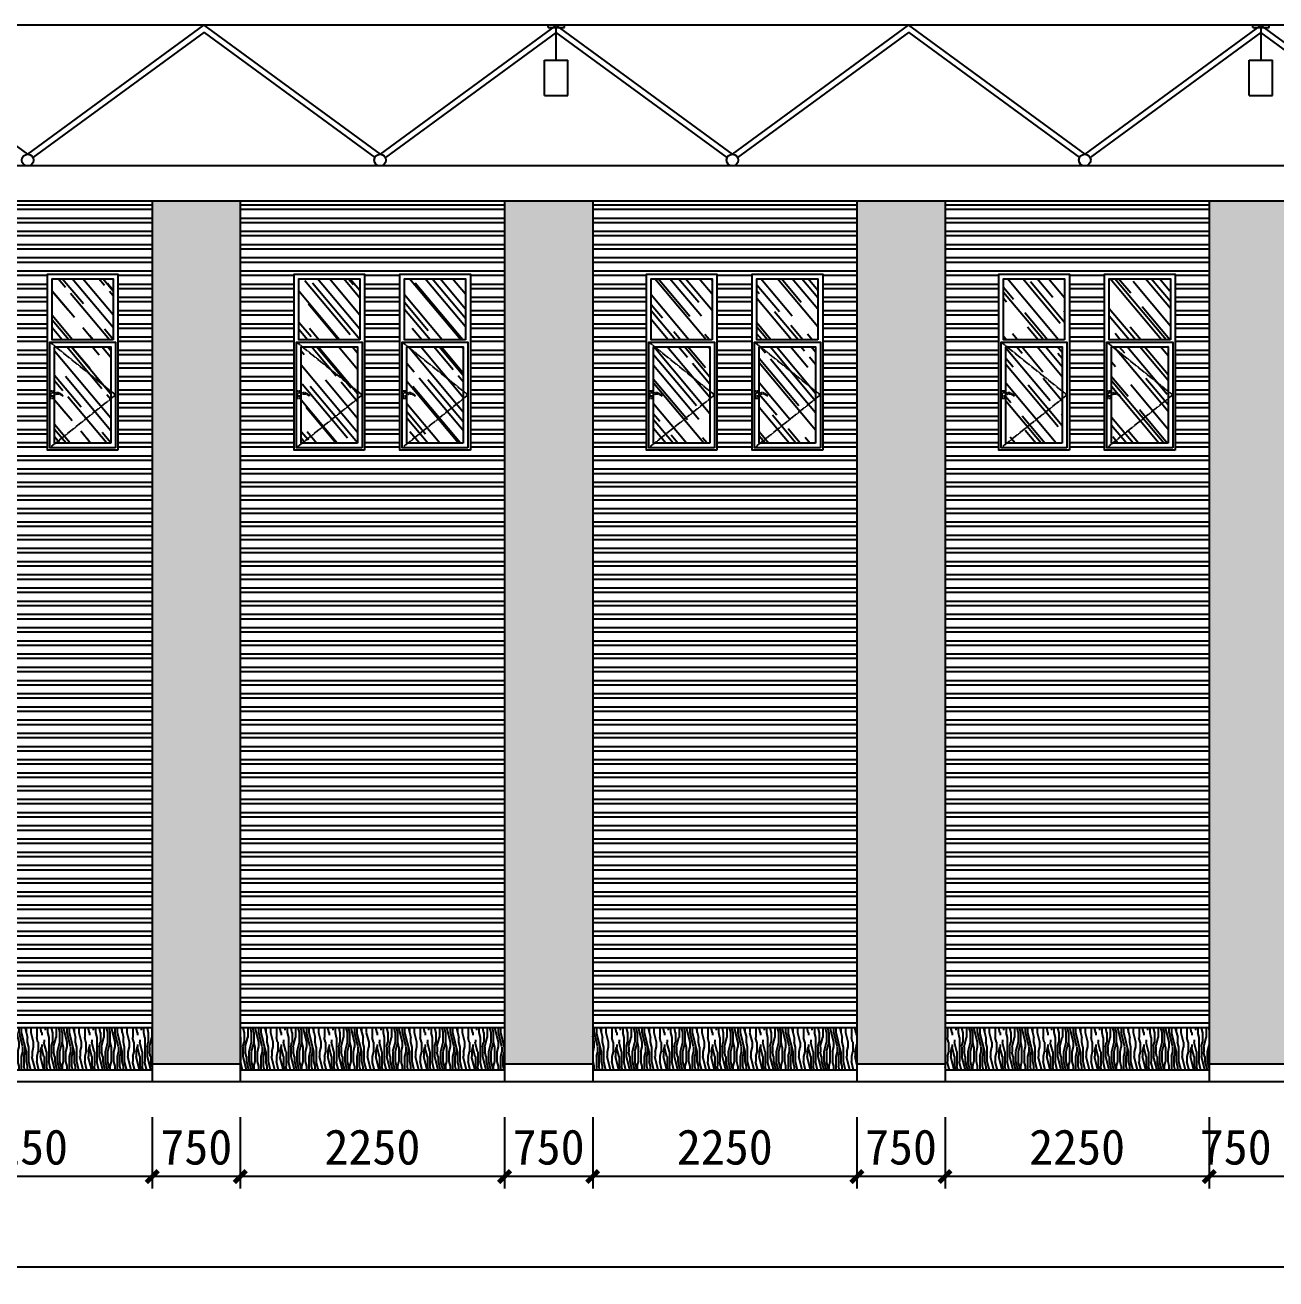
# Model space of a CAD drawing. Header units: millimetres. Extents: x -150677 to 588340, y -254013 to 149700.
# Drawn here: x 203897 to 214546, y -31432 to -20754 of the extents above; entities that cross this region are included whole.
import ezdxf

# ---------------------------------------------------------------- set-up
doc = ezdxf.new("R2010")
doc.units = ezdxf.units.MM
doc.header["$LTSCALE"] = 10
doc.header["$MEASUREMENT"] = 0
doc.linetypes.add('DASH', pattern=[0.35, 0.25, -0.1])
for name, color, linetype in [('2-Ba顶面轮廓', 4, 'Continuous'), ('2-Da地拼', 4, 'Continuous'), ('9-ELa粗', 2, 'Continuous'), ('9-ELd细', 8, 'Continuous'), ('9-ELf填充', 251, 'Continuous'), ('E-Elevation(立面图层)', 134, 'Continuous'), ('HAT【填充】', 8, 'Continuous')]:
    doc.layers.add(name, color=color, linetype=linetype)
doc.styles.get("Standard").update_dxf_attribs({"font": ''})
doc.styles.get('Standard').set_extended_font_data('SimSun')
doc.dimstyles.new('DIMN100', dxfattribs={"dimtxt": 300, "dimasz": 100, "dimexe": 100, "dimexo": 300, "dimgap": 100, "dimtad": 1, "dimdec": 0, "dimtxsty": 'Standard', "dimblk": 'ARCHTICK', "dimcen": 2.5, "dimdle": 100, "dimclrd": 8, "dimclre": 8, "dimclrt": 96, "dimadec": 0, "dimazin": 0, "dimtfac": 1, "dimtdec": 0, "dimtmove": 0, "dimatfit": 3, "dimldrblk": 'DOT', "dimfxl": 100, "dimarcsym": 0})

# ---------------------------------------------------------------- blocks, each defined once
blk = doc.blocks.new('A$C68075832')
at = {"layer": 'E-Elevation(立面图层)', "color": 251, "ltscale": 200}
for p, q in [((-172, 1200), (-32, 1200)), ((-172, 1180), (-172, 1200)), ((-32, 1180), (-172, 1180)), ((-102, 900), (-102, 1180)), ((-32, 1180), (-32, 1200))]:
    blk.add_line(p, q, dxfattribs=at)
at = {"layer": 'E-Elevation(立面图层)', "ltscale": 200}
for p, q in [((0, 900), (-199, 900)), ((-199, 600), (-199, 900)), ((0, 600), (0, 900)), ((0, 600), (-199, 600))]:
    blk.add_line(p, q, dxfattribs=at)
blk = doc.blocks.new('A$C3D6C2CD6')
h = blk.add_hatch()
h.set_pattern_fill('木材', color=251, scale=50, style=0)
h.set_pattern_definition([(50, (40, 940), (129.62, 465.617), [3000, -400, 1000, -200]), (50, (306, 1040), (-332.33, 17.77), [600, -66, 1200, -150]), (50, (140, 1110), (565.85, 882.82), [1600, -280, 800, -200])])
h.paths.add_polyline_path([(40, 940), (560, 940), (560, 1460), (40, 1460)])
h = blk.add_hatch()
h.set_pattern_fill('木材', color=251, scale=50, style=0)
h.set_pattern_definition([(50, (60, 60), (129.618, 465.617), [3000, -400, 1000, -200]), (50, (326, 160), (-332.325, 17.77), [600, -66, 1200, -150]), (50, (160, 230), (565.85, 882.82), [1600, -280, 800, -200])])
h.paths.add_polyline_path([(60, 60), (540, 60), (540, 880), (60, 880)])
at = {"color": 8, "linetype": 'DASH'}
for points in [[(580, 920), (20, 470), (580, 20)], [(545, 485), (545, 502), (575, 502), (575, 442), (545, 442), (545, 466)]]:
    blk.add_lwpolyline(points, dxfattribs=at)
blk.add_lwpolyline([(543, 482, -0.472973), (570, 486, -1.045197), (547, 464, 0.471233), (471, 460, -0.474255), (543, 482, -0.303304)], format="xyb", dxfattribs=at)
at = {"layer": '2-Ba顶面轮廓'}
blk.add_lwpolyline([(0, 0), (600, 0), (600, 1500), (0, 1500)], close=True, dxfattribs=at)
at = {"layer": '9-ELd细'}
for points in [[(40, 940), (560, 940), (560, 1460), (40, 1460)], [(20, 20), (580, 20), (580, 920), (20, 920)], [(60, 60), (540, 60), (540, 880), (60, 880)]]:
    blk.add_lwpolyline(points, close=True, dxfattribs=at)
blk = doc.blocks.new('A$C16496DF1')
at = {"layer": '9-ELf填充'}
h = blk.add_hatch(dxfattribs=at)
h.set_pattern_fill('ANSI32', color=251, scale=300, angle=135, style=0)
h.set_pattern_definition([(180, (1326, 400), (-2e-14, -112.5), []), (180, (1288.5, 437.5), (-2e-14, -112.5), [])])
h.paths.add_polyline_path([(0, 7400), (-100, 7400), (-100, 400), (0, 400)])
h.paths.add_polyline_path([(2150, 7400), (2050, 7400), (2050, 400), (2150, 400)])
h.paths.add_polyline_path([(2050, 7400), (0, 7400), (0, 400), (2050, 400)])
h.paths.add_polyline_path([(1092, 5280), (1092, 6780), (1692, 6780), (1692, 5280)], flags=16)
h.paths.add_polyline_path([(792, 5280), (192, 5280), (192, 6780), (792, 6780)], flags=16)
at = {"layer": 'HAT【填充】'}
h = blk.add_hatch(dxfattribs=at)
h.set_pattern_fill('木纹', color=251, scale=20, angle=90, style=0)
h.set_pattern_definition([(90, (0, 0), (-408, 2e-14), [81.6, -122.4, 40.8, -163.2]), (90, (-10.2, 285.6), (-408, 2e-14), [81.6, -326.4]), (90, (-30.6, 244.8), (-408, 2e-14), [40.8, -367.2]), (90, (-40.8, 20.4), (-408, 2e-14), [20.4, -285.6, 20.4, -81.6]), (90, (-61.2, 163.2), (-408, 2e-14), [81.6, -122.4, 20.4, -183.6]), (90, (-71.4, 61.2), (-408, 2e-14), [61.2, -346.8]), (90, (-81.6, 163.2), (-408, 2e-14), [122.4, -285.6]), (90, (-91.8, 40.8), (-408, 2e-14), [81.6, -326.4]), (90, (-102, 204), (-408, 2e-14), [204, -204]), (90, (-122.4, 81.6), (-408, 2e-14), [40.8, -122.4, 81.6, -163.2]), (90, (-132.6, 367.2), (-408, 2e-14), [81.6, -326.4]), (90, (-142.8, 285.6), (-408, 2e-14), [40.8, -367.2]), (90, (-153, 204), (-408, 2e-14), [40.8, -367.2]), (90, (-163.2, 1e-14), (-408, 2e-14), [81.6, -326.4]), (90, (-173.4, 204), (-408, 2e-14), [81.6, -326.4]), (90, (-193.8, 204), (-408, 2e-14), [81.6, -81.6, 81.6, -163.2]), (90, (-214.2, 122.4), (-408, 2e-14), [40.8, -204, 81.6, -81.6]), (90, (-224.4, 204), (-408, 2e-14), [122.4, -285.6]), (90, (-244.8, 204), (-408, 2e-14), [81.6, -326.4]), (90, (-255, 40.8), (-408, 2e-14), [122.4, -163.2, 40.8, -81.6]), (90, (-275.4, 40.8), (-408, 2e-14), [204, -204]), (90, (-285.6, 285.6), (-408, 2e-14), [40.8, -367.2]), (90, (-295.8, 163.2), (-408, 2e-14), [81.6, -326.4]), (90, (-306, 81.6), (-408, 2e-14), [40.8, -163.2, 40.8, -163.2]), (90, (-316.2, 40.8), (-408, 2e-14), [40.8, -122.4, 81.6, -163.2]), (90, (-326.4, 122.4), (-408, 2e-14), [40.8, -204, 40.8, -122.4]), (90, (-336.6, 204), (-408, 2e-14), [122.4, -285.6]), (90, (-357, 40.8), (-408, 2e-14), [81.6, -326.4]), (90, (-367.2, 244.8), (-408, 2e-14), [40.8, -367.2]), (90, (-377.4, 326.4), (-408, 2e-14), [40.8, -367.2]), (104.036, (-30.6, 285.6), (-1e-06, 408), [42.024, -1640.203]), (104.036, (-122.4, 326.4), (-1e-06, 408), [42.024, -1640.203]), (104.0362, (-367.2, 285.6), (-1e-06, 408), [42.024, -1640.203]), (104.0362, (-214.2, 163.2), (-1e-06, 408), [42.024, -1640.203]), (104.0362, (-275.4, 244.8), (-1e-06, 408), [42.024, -1640.203]), (104.0362, (-244.8, 285.6), (-1e-06, 408), [42.024, -1640.203]), (104.0362, (-316.2, 81.6), (-1e-06, 408), [42.024, -1640.203]), (104.0362, (-295.8, 244.8), (-1e-06, 408), [42.024, -1640.203]), (104.036, (-142.8, 326.4), (-1e-06, 408), [84.05, -1598.18]), (104.0362, (-173.4, 285.6), (-1e-06, 408), [84.05, -1598.18]), (104.0362, (-193.8, 285.6), (-1e-06, 408), [84.05, -1598.18]), (255.964, (-61.2, 163.2), (-1e-08, -408), [42.024, -84.048, 42.024, -1514.13]), (255.964, (-122.4, 81.6), (-1e-08, -408), [42.024, -1640.203]), (255.9638, (-306, 81.6), (-1e-08, -408), [84.05, -1598.18]), (284.036, (-10.2, 285.6), (1e-06, -408), [42.024, -1640.203]), (75.964, (-10.2, 367.2), (1e-08, 408), [42.024, -1640.203]), (75.964, (-153, 244.8), (1e-08, 408), [42.024, -1640.203]), (75.9638, (-224.4, 326.4), (1e-08, 408), [42.024, -1640.203]), (75.9638, (-255, 163.2), (1e-08, 408), [42.024, -1640.203]), (75.9638, (-306, 122.4), (1e-08, 408), [42.024, -1640.203]), (75.9638, (-326.4, 163.2), (1e-08, 408), [42.024, -1640.203]), (75.9638, (-255, 163.2), (1e-08, 408), [42.024, -1640.203]), (75.9638, (-316.2, 285.6), (1e-08, 408), [168.096, -1514.13]), (75.964, (-40.8, 40.8), (1e-08, 408), [168.096, -1514.13]), (75.964, (-71.4, 81.6), (1e-08, 408), [168.096, -1514.13]), (75.964, (-91.8, 122.4), (1e-08, 408), [42.024, -84.048, 84.048, -1472.107]), (75.964, (-122.4, 122.4), (1e-08, 408), [84.048, -84.048, 84.048, -1430.083]), (75.9638, (-163.2, 81.6), (1e-08, 408), [168.096, -1514.13]), (75.9638, (-193.8, 40.8), (1e-08, 408), [168.096, -1514.13]), (75.9638, (-214.2, 40.8), (1e-08, 408), [168.096, -1514.13]), (75.9638, (-336.6, 326.4), (1e-08, 408), [42.024, -1640.203]), (75.9638, (-377.4, 367.2), (-8e-05, 408), [84.048, -1598.18]), (75.9638, (-357, 122.4), (-8e-05, 408), [84.048, -1598.18]), (75.964, (5e-15, 81.6), (-7e-06, 408), [168.096, -1514.13]), (75.9638, (-285.6, 326.4), (-7e-06, 408), [126.07, -1556.155]), (75.9638, (-255, 367.2), (-7e-06, 408), [252.144, -1430.083])])
h.paths.add_polyline_path([(2150, 360), (2050, 360), (2050, 0), (2150, 0)])
h.paths.add_polyline_path([(0, 360), (-100, 360), (-100, 0), (0, 0)])
h.paths.add_polyline_path([(2050, 360), (0, 360), (0, 0), (2050, 0)])
at = {"layer": '2-Da地拼'}
for p, q in [((-100, 400), (2150, 400)), ((-100, 360), (2150, 360)), ((-100, 0), (2150, 0))]:
    blk.add_line(p, q, dxfattribs=at)
blk = doc.blocks.new('A$C26E901EB')
at = {"layer": '9-ELf填充'}
h = blk.add_hatch(dxfattribs=at)
h.set_pattern_fill('木纹02', color=256, scale=100, angle=90, style=0)
h.set_pattern_definition([(90, (77426.86, -29654), (-400, 2e-14), [80, -120, 40, -160]), (90, (77416.86, -29374), (-400, 2e-14), [80, -320]), (90, (77396.86, -29414), (-400, 2e-14), [40, -360]), (90, (77386.86, -29634), (-400, 2e-14), [20, -280, 20, -80]), (90, (77366.86, -29494), (-400, 2e-14), [80, -120, 20, -180]), (90, (77356.86, -29594), (-400, 2e-14), [60, -340]), (90, (77346.86, -29494), (-400, 2e-14), [120, -280]), (90, (77336.86, -29614), (-400, 2e-14), [80, -320]), (90, (77326.86, -29454), (-400, 2e-14), [200, -200]), (90, (77306.86, -29574), (-400, 2e-14), [40, -120, 80, -160]), (90, (77296.86, -29294), (-400, 2e-14), [80, -320]), (90, (77286.86, -29374), (-400, 2e-14), [40, -360]), (90, (77276.86, -29454), (-400, 2e-14), [40, -360]), (90, (77266.86, -29654), (-400, 2e-14), [80, -320]), (90, (77256.86, -29454), (-400, 2e-14), [80, -320]), (90, (77236.86, -29454), (-400, 2e-14), [80, -80, 80, -160]), (90, (77216.86, -29534), (-400, 2e-14), [40, -200, 80, -80]), (90, (77206.86, -29454), (-400, 2e-14), [120, -280]), (90, (77186.86, -29454), (-400, 2e-14), [80, -320]), (90, (77176.86, -29614), (-400, 2e-14), [120, -160, 40, -80]), (90, (77156.86, -29614), (-400, 2e-14), [200, -200]), (90, (77146.86, -29374), (-400, 2e-14), [40, -360]), (90, (77136.86, -29494), (-400, 2e-14), [80, -320]), (90, (77126.86, -29574), (-400, 2e-14), [40, -160, 40, -160]), (90, (77116.86, -29614), (-400, 2e-14), [40, -120, 80, -160]), (90, (77106.86, -29534), (-400, 2e-14), [40, -200, 40, -120]), (90, (77096.86, -29454), (-400, 2e-14), [120, -280]), (90, (77076.86, -29614), (-400, 2e-14), [80, -320]), (90, (77066.86, -29414), (-400, 2e-14), [40, -360]), (90, (77056.86, -29334), (-400, 2e-14), [40, -360]), (104.03624, (77396.86, -29374), (1e-08, 400), [41.2, -1608.0422]), (104.03624, (77306.86, -29334), (1e-08, 400), [41.2, -1608.0422]), (104.03624, (77066.86, -29374), (1e-08, 400), [41.2, -1608.0422]), (104.03624, (77216.86, -29494), (1e-08, 400), [41.2, -1608.0422]), (104.03624, (77156.86, -29414), (1e-08, 400), [41.2, -1608.0422]), (104.03624, (77186.86, -29374), (1e-08, 400), [41.2, -1608.0422]), (104.03624, (77116.86, -29574), (1e-08, 400), [41.2, -1608.0422]), (104.03624, (77136.86, -29414), (1e-08, 400), [41.2, -1608.0422]), (104.03624, (77286.86, -29334), (1e-08, 400), [82.4, -1566.8422]), (104.03624, (77256.86, -29374), (1e-08, 400), [82.4, -1566.8422]), (104.03624, (77236.86, -29374), (1e-08, 400), [82.4, -1566.8422]), (255.96376, (77366.86, -29494), (1e-08, -400), [41.2, -82.4, 41.2, -1484.4422]), (255.96376, (77306.86, -29574), (1e-08, -400), [41.2, -1608.0422]), (255.96376, (77126.86, -29574), (1e-08, -400), [82.4, -1566.8422]), (284.03624, (77416.86, -29374), (-1e-08, -400), [41.2, -1608.0422]), (75.96376, (77416.86, -29294), (-1e-08, 400), [41.2, -1608.0422]), (75.96376, (77276.86, -29414), (-1e-08, 400), [41.2, -1608.0422]), (75.96376, (77206.86, -29334), (-1e-08, 400), [41.2, -1608.0422]), (75.96376, (77176.86, -29494), (-1e-08, 400), [41.2, -1608.0422]), (75.96376, (77126.86, -29534), (-1e-08, 400), [41.2, -1608.0422]), (75.96376, (77106.86, -29494), (-1e-08, 400), [41.2, -1608.0422]), (75.96376, (77176.86, -29494), (-1e-08, 400), [41.2, -1608.0422]), (75.96376, (77116.86, -29374), (-1e-08, 400), [164.8, -1484.4422]), (75.96376, (77386.86, -29614), (-1e-08, 400), [164.8, -1484.4422]), (75.96376, (77356.86, -29574), (-1e-08, 400), [164.8, -1484.4422]), (75.96376, (77336.86, -29534), (-1e-08, 400), [41.2, -82.4, 82.4, -1443.2422]), (75.96376, (77306.86, -29534), (-1e-08, 400), [82.4, -82.4, 82.4, -1402.0422]), (75.96376, (77266.86, -29574), (-1e-08, 400), [164.8, -1484.4422]), (75.96376, (77236.86, -29614), (-1e-08, 400), [164.8, -1484.4422]), (75.96376, (77216.86, -29614), (-1e-08, 400), [164.8, -1484.4422]), (75.96376, (77096.86, -29334), (-1e-08, 400), [41.2, -1608.0422]), (75.96377, (77056.86, -29294), (-8e-05, 400), [82.4, -1566.8422]), (75.96377, (77076.86, -29534), (-8e-05, 400), [82.4, -1566.8422]), (75.96376, (77426.86, -29574), (-7e-06, 400), [164.8, -1484.4422]), (75.96376, (77146.86, -29334), (-7e-06, 400), [123.6, -1525.6422]), (75.96376, (77176.86, -29294), (-7e-06, 400), [247.2, -1402.0422])])
h.paths.add_polyline_path([(750, 0), (750, 7350), (0, 7350), (0, 0)])
at = {"layer": '2-Da地拼'}
blk.add_line((0, 0), (750, 0), dxfattribs=at)
blk = doc.blocks.new('_ArchTick')
at = {"color": 0, "linetype": 'ByBlock', "const_width": 0.4}
blk.add_lwpolyline([(-0.5, -0.5), (0.5, 0.5)], dxfattribs=at)
blk = doc.blocks.new('*D1320')
at = {"layer": '2-Ba顶面轮廓', "color": 8, "lineweight": -2, "transparency": 16777216}
for p, q in [((213979, -30054), (213979, -30661)), ((214729, -30054), (214729, -30661)), ((214829, -30561), (213879, -30561))]:
    blk.add_line(p, q, dxfattribs=at)
at = {"layer": 'Defpoints', "color": 0, "transparency": 16777216}
for p in [(213979, -29754), (214729, -29754), (213979, -30561)]:
    blk.add_point(p, dxfattribs=at)
at = {"layer": '2-Ba顶面轮廓', "color": 8, "lineweight": -2, "transparency": 16777216, "xscale": 100, "yscale": 100, "zscale": 100, "rotation": 180}
blk.add_blockref('_ArchTick', (213979, -30561), dxfattribs=at)
at = {"layer": '2-Ba顶面轮廓', "color": 8, "lineweight": -2, "transparency": 16777216, "xscale": 100, "yscale": 100, "zscale": 100}
blk.add_blockref('_ArchTick', (214729, -30561), dxfattribs=at)
at = {"layer": '2-Ba顶面轮廓', "color": 96, "transparency": 16777216, "insert": (214204, -30311), "char_height": 300, "attachment_point": 5}
blk.add_mtext('750', dxfattribs=at)
blk = doc.blocks.new('_DOT')
at = {"color": 0, "linetype": 'ByBlock'}
blk.add_line((-0.35, 0), (-1, 0), dxfattribs=at)
at = {"color": 0, "linetype": 'ByBlock', "const_width": 0.35}
blk.add_lwpolyline([(-0.175, 0, 1), (0.175, 0, 1)], format="xyb", close=True, dxfattribs=at)
blk = doc.blocks.new('*D1321')
at = {"layer": '2-Ba顶面轮廓', "color": 8, "lineweight": -2, "transparency": 16777216}
for p, q in [((211729.14083, -30054), (211729.14083, -30661)), ((213979.14083, -30054), (213979.14083, -30661)), ((214079.14083, -30561), (211629.14083, -30561))]:
    blk.add_line(p, q, dxfattribs=at)
at = {"layer": 'Defpoints', "color": 0, "transparency": 16777216}
for p in [(211729.14083, -29754), (213979.14083, -29754), (211729.14083, -30561)]:
    blk.add_point(p, dxfattribs=at)
at = {"layer": '2-Ba顶面轮廓', "color": 8, "lineweight": -2, "transparency": 16777216, "xscale": 100, "yscale": 100, "zscale": 100, "rotation": 180}
blk.add_blockref('_ArchTick', (211729.14083, -30561), dxfattribs=at)
at = {"layer": '2-Ba顶面轮廓', "color": 8, "lineweight": -2, "transparency": 16777216, "xscale": 100, "yscale": 100, "zscale": 100}
blk.add_blockref('_ArchTick', (213979.14083, -30561), dxfattribs=at)
at = {"layer": '2-Ba顶面轮廓', "color": 96, "transparency": 16777216, "insert": (212854.14083, -30311), "char_height": 300, "attachment_point": 5}
blk.add_mtext('2250', dxfattribs=at)
blk = doc.blocks.new('*D1322')
at = {"layer": '2-Ba顶面轮廓', "color": 8, "lineweight": -2, "transparency": 16777216}
for p, q in [((210979.14083, -30054), (210979.14083, -30661)), ((211729.14083, -30054), (211729.14083, -30661)), ((211829.14083, -30561), (210879.14083, -30561))]:
    blk.add_line(p, q, dxfattribs=at)
at = {"layer": 'Defpoints', "color": 0, "transparency": 16777216}
for p in [(210979.14083, -29754), (211729.14083, -29754), (210979.14083, -30561)]:
    blk.add_point(p, dxfattribs=at)
at = {"layer": '2-Ba顶面轮廓', "color": 8, "lineweight": -2, "transparency": 16777216, "xscale": 100, "yscale": 100, "zscale": 100, "rotation": 180}
blk.add_blockref('_ArchTick', (210979.14083, -30561), dxfattribs=at)
at = {"layer": '2-Ba顶面轮廓', "color": 8, "lineweight": -2, "transparency": 16777216, "xscale": 100, "yscale": 100, "zscale": 100}
blk.add_blockref('_ArchTick', (211729.14083, -30561), dxfattribs=at)
at = {"layer": '2-Ba顶面轮廓', "color": 96, "transparency": 16777216, "insert": (211354.14083, -30311), "char_height": 300, "attachment_point": 5}
blk.add_mtext('750', dxfattribs=at)
blk = doc.blocks.new('*D1323')
at = {"layer": '2-Ba顶面轮廓', "color": 8, "lineweight": -2, "transparency": 16777216}
for p, q in [((208729.14083, -30054), (208729.14083, -30661)), ((210979.14083, -30054), (210979.14083, -30661)), ((211079.14083, -30561), (208629.14083, -30561))]:
    blk.add_line(p, q, dxfattribs=at)
at = {"layer": 'Defpoints', "color": 0, "transparency": 16777216}
for p in [(208729.14083, -29754), (210979.14083, -29754), (208729.14083, -30561)]:
    blk.add_point(p, dxfattribs=at)
at = {"layer": '2-Ba顶面轮廓', "color": 8, "lineweight": -2, "transparency": 16777216, "xscale": 100, "yscale": 100, "zscale": 100, "rotation": 180}
blk.add_blockref('_ArchTick', (208729.14083, -30561), dxfattribs=at)
at = {"layer": '2-Ba顶面轮廓', "color": 8, "lineweight": -2, "transparency": 16777216, "xscale": 100, "yscale": 100, "zscale": 100}
blk.add_blockref('_ArchTick', (210979.14083, -30561), dxfattribs=at)
at = {"layer": '2-Ba顶面轮廓', "color": 96, "transparency": 16777216, "insert": (209854.14083, -30311), "char_height": 300, "attachment_point": 5}
blk.add_mtext('2250', dxfattribs=at)
blk = doc.blocks.new('*D1324')
at = {"layer": '2-Ba顶面轮廓', "color": 8, "lineweight": -2, "transparency": 16777216}
for p, q in [((207979.14083, -30054), (207979.14083, -30661)), ((208729.14083, -30054), (208729.14083, -30661)), ((208829.14083, -30561), (207879.14083, -30561))]:
    blk.add_line(p, q, dxfattribs=at)
at = {"layer": 'Defpoints', "color": 0, "transparency": 16777216}
for p in [(207979.14083, -29754), (208729.14083, -29754), (207979.14083, -30561)]:
    blk.add_point(p, dxfattribs=at)
at = {"layer": '2-Ba顶面轮廓', "color": 8, "lineweight": -2, "transparency": 16777216, "xscale": 100, "yscale": 100, "zscale": 100, "rotation": 180}
blk.add_blockref('_ArchTick', (207979.14083, -30561), dxfattribs=at)
at = {"layer": '2-Ba顶面轮廓', "color": 8, "lineweight": -2, "transparency": 16777216, "xscale": 100, "yscale": 100, "zscale": 100}
blk.add_blockref('_ArchTick', (208729.14083, -30561), dxfattribs=at)
at = {"layer": '2-Ba顶面轮廓', "color": 96, "transparency": 16777216, "insert": (208354.14083, -30311), "char_height": 300, "attachment_point": 5}
blk.add_mtext('750', dxfattribs=at)
blk = doc.blocks.new('*D1303')
at = {"layer": '2-Ba顶面轮廓', "color": 8, "lineweight": -2, "transparency": 16777216}
for p, q in [((205729.14083, -30054), (205729.14083, -30661)), ((207979.14083, -30054), (207979.14083, -30661)), ((208079.14083, -30561), (205629.14083, -30561))]:
    blk.add_line(p, q, dxfattribs=at)
at = {"layer": 'Defpoints', "color": 0, "transparency": 16777216}
for p in [(205729.14083, -29754), (207979.14083, -29754), (205729.14083, -30561)]:
    blk.add_point(p, dxfattribs=at)
at = {"layer": '2-Ba顶面轮廓', "color": 8, "lineweight": -2, "transparency": 16777216, "xscale": 100, "yscale": 100, "zscale": 100, "rotation": 180}
blk.add_blockref('_ArchTick', (205729.14083, -30561), dxfattribs=at)
at = {"layer": '2-Ba顶面轮廓', "color": 8, "lineweight": -2, "transparency": 16777216, "xscale": 100, "yscale": 100, "zscale": 100}
blk.add_blockref('_ArchTick', (207979.14083, -30561), dxfattribs=at)
at = {"layer": '2-Ba顶面轮廓', "color": 96, "transparency": 16777216, "insert": (206854.14083, -30311), "char_height": 300, "attachment_point": 5}
blk.add_mtext('2250', dxfattribs=at)
blk = doc.blocks.new('*D1304')
at = {"layer": '2-Ba顶面轮廓', "color": 8, "lineweight": -2, "transparency": 16777216}
for p, q in [((204979.14083, -30054), (204979.14083, -30661)), ((205729.14083, -30054), (205729.14083, -30661)), ((205829.14083, -30561), (204879.14083, -30561))]:
    blk.add_line(p, q, dxfattribs=at)
at = {"layer": 'Defpoints', "color": 0, "transparency": 16777216}
for p in [(204979.14083, -29754), (205729.14083, -29754), (204979.14083, -30561)]:
    blk.add_point(p, dxfattribs=at)
at = {"layer": '2-Ba顶面轮廓', "color": 8, "lineweight": -2, "transparency": 16777216, "xscale": 100, "yscale": 100, "zscale": 100, "rotation": 180}
blk.add_blockref('_ArchTick', (204979.14083, -30561), dxfattribs=at)
at = {"layer": '2-Ba顶面轮廓', "color": 8, "lineweight": -2, "transparency": 16777216, "xscale": 100, "yscale": 100, "zscale": 100}
blk.add_blockref('_ArchTick', (205729.14083, -30561), dxfattribs=at)
at = {"layer": '2-Ba顶面轮廓', "color": 96, "transparency": 16777216, "insert": (205354.14083, -30311), "char_height": 300, "attachment_point": 5}
blk.add_mtext('750', dxfattribs=at)
blk = doc.blocks.new('*D1305')
at = {"layer": '2-Ba顶面轮廓', "color": 8, "lineweight": -2, "transparency": 16777216}
for p, q in [((202729.14083, -30054), (202729.14083, -30661)), ((204979.14083, -30054), (204979.14083, -30661)), ((205079.14083, -30561), (202629.14083, -30561))]:
    blk.add_line(p, q, dxfattribs=at)
at = {"layer": 'Defpoints', "color": 0, "transparency": 16777216}
for p in [(202729.14083, -29754), (204979.14083, -29754), (202729.14083, -30561)]:
    blk.add_point(p, dxfattribs=at)
at = {"layer": '2-Ba顶面轮廓', "color": 8, "lineweight": -2, "transparency": 16777216, "xscale": 100, "yscale": 100, "zscale": 100, "rotation": 180}
blk.add_blockref('_ArchTick', (202729.14083, -30561), dxfattribs=at)
at = {"layer": '2-Ba顶面轮廓', "color": 8, "lineweight": -2, "transparency": 16777216, "xscale": 100, "yscale": 100, "zscale": 100}
blk.add_blockref('_ArchTick', (204979.14083, -30561), dxfattribs=at)
at = {"layer": '2-Ba顶面轮廓', "color": 96, "transparency": 16777216, "insert": (203854.14083, -30311), "char_height": 300, "attachment_point": 5}
blk.add_mtext('2250', dxfattribs=at)
blk = doc.blocks.new('*D1311')
at = {"layer": '2-Ba顶面轮廓', "color": 8, "lineweight": -2, "transparency": 16777216}
for p, q in [((196514.14083, -30861), (196514.14083, -31432.5)), ((235104.14083, -30861), (235104.14083, -31432.5)), ((235204.14083, -31332.5), (196414.14083, -31332.5))]:
    blk.add_line(p, q, dxfattribs=at)
at = {"layer": 'Defpoints', "color": 0, "transparency": 16777216}
for p in [(196514.14083, -30561), (235104.14083, -30561), (196514.14083, -31332.5)]:
    blk.add_point(p, dxfattribs=at)
at = {"layer": '2-Ba顶面轮廓', "color": 8, "lineweight": -2, "transparency": 16777216, "xscale": 100, "yscale": 100, "zscale": 100, "rotation": 180}
blk.add_blockref('_ArchTick', (196514.14083, -31332.5), dxfattribs=at)
at = {"layer": '2-Ba顶面轮廓', "color": 8, "lineweight": -2, "transparency": 16777216, "xscale": 100, "yscale": 100, "zscale": 100}
blk.add_blockref('_ArchTick', (235104.14083, -31332.5), dxfattribs=at)
at = {"layer": '2-Ba顶面轮廓', "color": 96, "transparency": 16777216, "insert": (215809.14083, -31082.5), "char_height": 300, "attachment_point": 5}
blk.add_mtext('38590', dxfattribs=at)

msp = doc.modelspace()

# ---------------------------------------------------------------- linework, layer by layer
at = {"layer": '2-Da地拼'}
for p, q in [((234444.1, -21954), (197374.1, -21954)), ((235104.1, -22254), (196514.1, -22254)), ((204979.1, -22254), (204979.1, -29754)), ((205729.1, -22254), (205729.1, -29754)), ((207979.1, -22254), (207979.1, -29754)), ((208729.1, -22254), (208729.1, -29754)), ((210979.1, -22254), (210979.1, -29754)), ((211729.1, -22254), (211729.1, -29754)), ((213979.1, -22254), (213979.1, -29754))]:
    msp.add_line(p, q, dxfattribs=at)
for points in [[(203919.1, -21854), (202419.1, -20754), (200919.1, -21854)], [(203919.1, -21854), (205419.1, -20754), (206919.1, -21854)], [(203964.4, -21882.8), (205420.5, -20817), (206873.9, -21882.8)], [(209919.1, -21854), (208419.1, -20754), (206919.1, -21854)], [(209873.9, -21882.8), (208417.8, -20817), (206964.4, -21882.8)], [(209919.1, -21854), (211419.1, -20754), (212919.1, -21854)], [(209964.4, -21882.8), (211420.5, -20817), (212873.9, -21882.8)], [(215919.1, -21854), (214419.1, -20754), (212919.1, -21854)], [(215873.9, -21882.8), (214417.8, -20817), (212964.4, -21882.8)]]:
    msp.add_lwpolyline(points, dxfattribs=at)
for centre in [(203919.1, -21904), (206919.1, -21904), (209919.1, -21904), (212919.1, -21904)]:
    msp.add_circle(centre, 50, dxfattribs=at)
at = {"layer": '9-ELa粗'}
for p, q in [((235304.1, -20754), (196144.1, -20754)), ((235304.1, -29754), (196144.1, -29754))]:
    msp.add_line(p, q, dxfattribs=at)

# ---------------------------------------------------------------- block references
at = {"layer": '2-Ba顶面轮廓', "xscale": -1}
for name, p in [('A$C16496DF1', (204879.1, -29654)), ('A$C26E901EB', (205729.1, -29604)), ('A$C16496DF1', (207879.1, -29654)), ('A$C26E901EB', (208729.1, -29604)), ('A$C16496DF1', (210879.1, -29654)), ('A$C26E901EB', (211729.1, -29604)), ('A$C16496DF1', (213879.1, -29654)), ('A$C26E901EB', (214729.1, -29604)), ('A$C3D6C2CD6', (204687.5, -24374)), ('A$C3D6C2CD6', (206787.5, -24374)), ('A$C3D6C2CD6', (207687.5, -24374)), ('A$C3D6C2CD6', (209787.5, -24374)), ('A$C3D6C2CD6', (210687.5, -24374)), ('A$C3D6C2CD6', (212787.5, -24374)), ('A$C3D6C2CD6', (213687.5, -24374))]:
    msp.add_blockref(name, p, dxfattribs=at)
at = {"layer": 'E-Elevation(立面图层)', "xscale": -1}
for p in [(208317.5, -21954), (214317.5, -21954)]:
    msp.add_blockref('A$C68075832', p, dxfattribs=at)

# ---------------------------------------------------------------- dimensions: what is measured, and where the dimension line sits
at = {"layer": '2-Ba顶面轮廓'}
for base, p1, p2, picture, middle in [((202729.1, -30561), (204979.1, -29754), (202729.1, -29754), '*D1305', (203854.1, -30311)), ((205729.1, -30561), (207979.1, -29754), (205729.1, -29754), '*D1303', (206854.1, -30311)), ((208729.1, -30561), (210979.1, -29754), (208729.1, -29754), '*D1323', (209854.1, -30311)), ((211729.1, -30561), (213979.1, -29754), (211729.1, -29754), '*D1321', (212854.1, -30311))]:
    dim = msp.add_linear_dim(base=base, p1=p1, p2=p2, angle=0, dimstyle='DIMN100', dxfattribs=at)
    dim.commit()
    dim.dimension.update_dxf_attribs({"geometry": picture, "text_midpoint": middle})
for base, p1, p2, picture, middle in [((204979.1, -30561), (205729.1, -29754), (204979.1, -29754), '*D1304', (205354.1, -30561)), ((207979.1, -30561), (208729.1, -29754), (207979.1, -29754), '*D1324', (208354.1, -30561)), ((210979.1, -30561), (211729.1, -29754), (210979.1, -29754), '*D1322', (211354.1, -30561)), ((213979.1, -30561), (214729.1, -29754), (213979.1, -29754), '*D1320', (214204, -30561))]:
    dim = msp.add_linear_dim(base=base, p1=p1, p2=p2, angle=0, dimstyle='DIMN100', dxfattribs=at)
    dim.commit()
    dim.dimension.update_dxf_attribs({"geometry": picture, "text_midpoint": middle, "dimtype": 128})
dim = msp.add_aligned_dim(p1=(235104.1, -30561), p2=(196514.1, -30561), distance=771.5, dimstyle='DIMN100', dxfattribs=at)
dim.commit()
dim.dimension.update_dxf_attribs({"geometry": '*D1311', "text_midpoint": (215809.1, -31082.5)})

doc.saveas('drawing.dxf')
